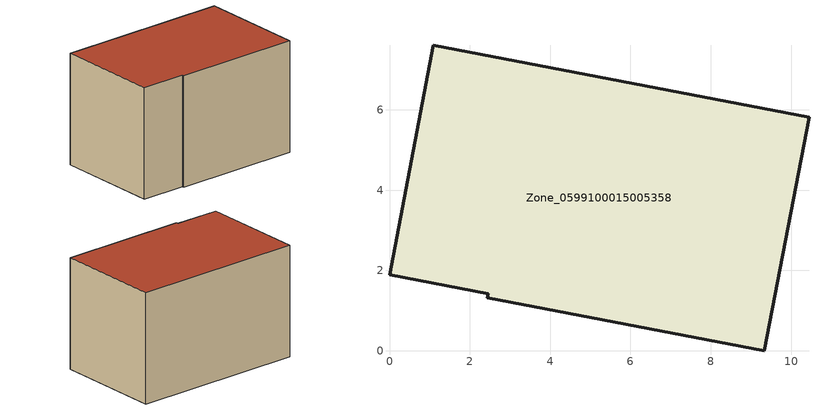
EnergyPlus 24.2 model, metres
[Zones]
Zone_0599100015005358
 floor ground (C_G): 1.09,7.61 10.45,5.82 9.34,0 2.44,1.32 2.46,1.43 0,1.89 z0.97
 wall outside (C_F): 10.45,5.82 1.09,7.61 0,1.89 2.46,1.43 2.44,1.32 9.34,0 10.45,5.82 z0.97:7.09
 roof outside (C_R): 9.34,0 10.45,5.82 1.09,7.61 0,1.89 2.46,1.43 2.44,1.32 z7.09
[BUILDING]
Pand.0599100015005358: North Axis=0; Terrain=City; Loads Convergence Tolerance Value=0.04; Temperature Convergence Tolerance Value=0.4; Solar Distribution=FullExterior; Maximum Number of Warmup Days=25; Minimum Number of Warmup Days=1
[Site:Location]
Rotterdam.The.Hague.AP_ZH_NLD Design_Conditions: Latitude=51.96; Longitude=4.45; Time Zone=1; Elevation=-4.5
[SITE:GROUNDTEMPERATURE:BUILDINGSURFACE]
18, 18, 18, 18, 18, 18, 18, 18, 18, 18, 18, 18
[MATERIAL] Thermal Absorptance=0.9; Solar Absorptance=0.7; Visible Absorptance=0.7
Name | Roughness | Thickness | Conductivity | Density | Specific Heat
G.TI.1946-1964 | MediumSmooth | 0.15 | 1 | 540 | 1210
F.TI.1946-1964 | Rough | 0.3 | 0.857143 | 1920 | 840
R.TI.1946-1964 | MediumRough | 0.2 | 0.277778 | 1500 | 1000
[CONSTRUCTION]
C_G: G.TI.1946-1964
C_F: F.TI.1946-1964
C_R: R.TI.1946-1964
[ZONE]
Zone_0599100015005358: Type=1; Multiplier=1; Ceiling Height=Autocalculate; Volume=Autocalculate; Floor Area=autocalculate; Part of Total Floor Area=Yes
[ZONEINFILTRATION:DESIGNFLOWRATE]
Infil_Zone_0599100015005358: Zone or ZoneList or Space or SpaceList=Zone_0599100015005358; Schedule=AlwaysOn; Design Flow Rate Calculation Method=Flow/Area; Flow Rate per Floor Area=0.003; Constant Term Coefficient=1; Temperature Term Coefficient=0; Velocity Term Coefficient=0; Velocity Squared Term Coefficient=0
[HVACTEMPLATE:ZONE:IDEALLOADSAIRSYSTEM]
Zone_0599100015005358: Maximum Heating Supply Air Temperature=50; Minimum Cooling Supply Air Temperature=13; Maximum Heating Supply Air Humidity Ratio=0.0156; Minimum Cooling Supply Air Humidity Ratio=0.0077; Heating Limit=NoLimit; Cooling Limit=NoLimit; Dehumidification Control Type=ConstantSensibleHeatRatio; Cooling Sensible Heat Ratio=0.7; Dehumidification Setpoint=60; Humidification Control Type=None; Humidification Setpoint=30; Outdoor Air Method=None; Outdoor Air Flow Rate per Person=0.00944; Outdoor Air Flow Rate per Zone Floor Area=0; Outdoor Air Flow Rate per Zone=0; Demand Controlled Ventilation Type=None; Outdoor Air Economizer Type=NoEconomizer; Heat Recovery Type=None; Sensible Heat Recovery Effectiveness=0.7; Latent Heat Recovery Effectiveness=0.65
[ZONECONTROL:THERMOSTAT]
ThermostatControl_Zone_0599100015005358: Zone or ZoneList=Zone_0599100015005358; Control Type Schedule=DualSetpointControlType; Control 1=Thermostat_Zone_0599100015005358; Temperature Difference Between Cutout And Setpoint=0
[THERMOSTATSETPOINT:DUALSETPOINT]
Thermostat_Zone_0599100015005358: Heating Setpoint Temperature Schedule=HeatingSetpoint_Zone_0599100015005358; Cooling Setpoint Temperature Schedule=CoolingSetpoint_Zone_0599100015005358
[SCHEDULE:COMPACT]
HeatingSetpoint_Zone_0599100015005358: Through: 12/31, For: AllDays, Until: 24:00, 21
CoolingSetpoint_Zone_0599100015005358: Through: 12/31, For: AllDays, Until: 24:00, 24
DualSetpointControlType: Through: 12/31, For: AllDays, Until: 24:00, 4
AlwaysOn: Through: 12/31, For: AllDays, Until: 24:00, 1
